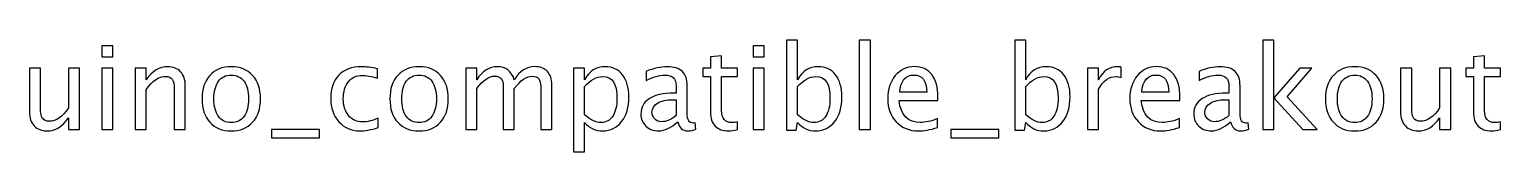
# Model space of a CAD drawing. Header units: centimetres. Extents: x -55 to 43, y -73 to 74.
# Drawn here: x 6.52 to 22.7, y -26.11 to -24.88 of the extents above; entities that cross this region are included whole.
import ezdxf

# ---------------------------------------------------------------- set-up
doc = ezdxf.new("R2010")
doc.units = ezdxf.units.CM
doc.header["$MEASUREMENT"] = 0
doc.layers.add('Layer 1', color=7, linetype='Continuous')

msp = doc.modelspace()

# ---------------------------------------------------------------- linework, layer by layer
at = {"layer": 'Layer 1'}
for points, knots in [([(14.84819, -25.86765), (14.84819, -25.86765), (14.84819, -24.88086), (14.84819, -24.88086), (14.84819, -24.88086), (14.84819, -24.88086), (14.97011, -24.88086), (14.97011, -24.88086), (14.97011, -24.88086), (14.97011, -24.88086), (14.97011, -25.31414), (14.97011, -25.31414), (14.97011, -25.31414), (15.02006, -25.21995), (15.09521, -25.17296), (15.19532, -25.17296), (15.19532, -25.17296), (15.27639, -25.17296), (15.3401, -25.20238), (15.38667, -25.26144), (15.38667, -25.26144), (15.43324, -25.32049), (15.45652, -25.40114), (15.45652, -25.50337), (15.45652, -25.50337), (15.45652, -25.61471), (15.43006, -25.70467), (15.37736, -25.77282), (15.37736, -25.77282), (15.32465, -25.84119), (15.25523, -25.87527), (15.16929, -25.87527), (15.16929, -25.87527), (15.08949, -25.87527), (15.02303, -25.84479), (14.97011, -25.78362), (14.97011, -25.78362), (14.97011, -25.78362), (14.95529, -25.86765), (14.95529, -25.86765), (14.95529, -25.86765), (14.95529, -25.86765), (14.84819, -25.86765), (14.84819, -25.86765)], [0, 0, 0, 0, 0.08333333, 0.08333333, 0.08333333, 0.08333333, 0.16666667, 0.16666667, 0.16666667, 0.16666667, 0.25, 0.25, 0.25, 0.25, 0.33333333, 0.33333333, 0.33333333, 0.33333333, 0.41666667, 0.41666667, 0.41666667, 0.41666667, 0.5, 0.5, 0.5, 0.5, 0.58333333, 0.58333333, 0.58333333, 0.58333333, 0.66666667, 0.66666667, 0.66666667, 0.66666667, 0.75, 0.75, 0.75, 0.75, 0.83333333, 0.83333333, 0.83333333, 0.83333333, 1, 1, 1, 1]), ([(15.64744, -25.86003), (15.64744, -25.86003), (15.64744, -24.88086), (15.64744, -24.88086), (15.64744, -24.88086), (15.64744, -24.88086), (15.76936, -24.88086), (15.76936, -24.88086), (15.76936, -24.88086), (15.76936, -24.88086), (15.76936, -25.86003), (15.76936, -25.86003), (15.76936, -25.86003), (15.76936, -25.86003), (15.64744, -25.86003), (15.64744, -25.86003)], [0, 0, 0, 0, 0.2, 0.2, 0.2, 0.2, 0.4, 0.4, 0.4, 0.4, 0.6, 0.6, 0.6, 0.6, 1, 1, 1, 1]), ([(17.35707, -25.86765), (17.35707, -25.86765), (17.35707, -24.88086), (17.35707, -24.88086), (17.35707, -24.88086), (17.35707, -24.88086), (17.47899, -24.88086), (17.47899, -24.88086), (17.47899, -24.88086), (17.47899, -24.88086), (17.47899, -25.31414), (17.47899, -25.31414), (17.47899, -25.31414), (17.52894, -25.21995), (17.60409, -25.17296), (17.7042, -25.17296), (17.7042, -25.17296), (17.78527, -25.17296), (17.84898, -25.20238), (17.89555, -25.26144), (17.89555, -25.26144), (17.94212, -25.32049), (17.9654, -25.40114), (17.9654, -25.50337), (17.9654, -25.50337), (17.9654, -25.61471), (17.93894, -25.70467), (17.88624, -25.77282), (17.88624, -25.77282), (17.83353, -25.84119), (17.76411, -25.87527), (17.67817, -25.87527), (17.67817, -25.87527), (17.59837, -25.87527), (17.53191, -25.84479), (17.47899, -25.78362), (17.47899, -25.78362), (17.47899, -25.78362), (17.46417, -25.86765), (17.46417, -25.86765), (17.46417, -25.86765), (17.46417, -25.86765), (17.35707, -25.86765), (17.35707, -25.86765)], [0, 0, 0, 0, 0.08333333, 0.08333333, 0.08333333, 0.08333333, 0.16666667, 0.16666667, 0.16666667, 0.16666667, 0.25, 0.25, 0.25, 0.25, 0.33333333, 0.33333333, 0.33333333, 0.33333333, 0.41666667, 0.41666667, 0.41666667, 0.41666667, 0.5, 0.5, 0.5, 0.5, 0.58333333, 0.58333333, 0.58333333, 0.58333333, 0.66666667, 0.66666667, 0.66666667, 0.66666667, 0.75, 0.75, 0.75, 0.75, 0.83333333, 0.83333333, 0.83333333, 0.83333333, 1, 1, 1, 1]), ([(20.08481, -25.86003), (20.08481, -25.86003), (20.08481, -24.88086), (20.08481, -24.88086), (20.08481, -24.88086), (20.08481, -24.88086), (20.20673, -24.88086), (20.20673, -24.88086), (20.20673, -24.88086), (20.20673, -24.88086), (20.20673, -25.51353), (20.20673, -25.51353), (20.20673, -25.51353), (20.20673, -25.51353), (20.49248, -25.18693), (20.49248, -25.18693), (20.49248, -25.18693), (20.49248, -25.18693), (20.62414, -25.18693), (20.62414, -25.18693), (20.62414, -25.18693), (20.62414, -25.18693), (20.35109, -25.50104), (20.35109, -25.50104), (20.35109, -25.50104), (20.35109, -25.50104), (20.68129, -25.86003), (20.68129, -25.86003), (20.68129, -25.86003), (20.68129, -25.86003), (20.52423, -25.86003), (20.52423, -25.86003), (20.52423, -25.86003), (20.52423, -25.86003), (20.20673, -25.5148), (20.20673, -25.5148), (20.20673, -25.5148), (20.20673, -25.5148), (20.20673, -25.86003), (20.20673, -25.86003), (20.20673, -25.86003), (20.20673, -25.86003), (20.08481, -25.86003), (20.08481, -25.86003)], [0, 0, 0, 0, 0.08333333, 0.08333333, 0.08333333, 0.08333333, 0.16666667, 0.16666667, 0.16666667, 0.16666667, 0.25, 0.25, 0.25, 0.25, 0.33333333, 0.33333333, 0.33333333, 0.33333333, 0.41666667, 0.41666667, 0.41666667, 0.41666667, 0.5, 0.5, 0.5, 0.5, 0.58333333, 0.58333333, 0.58333333, 0.58333333, 0.66666667, 0.66666667, 0.66666667, 0.66666667, 0.75, 0.75, 0.75, 0.75, 0.83333333, 0.83333333, 0.83333333, 0.83333333, 1, 1, 1, 1]), ([(7.31879, -25.06374), (7.31879, -25.06374), (7.31879, -24.94182), (7.31879, -24.94182), (7.31879, -24.94182), (7.31879, -24.94182), (7.44071, -24.94182), (7.44071, -24.94182), (7.44071, -24.94182), (7.44071, -24.94182), (7.44071, -25.06374), (7.44071, -25.06374), (7.44071, -25.06374), (7.44071, -25.06374), (7.31879, -25.06374), (7.31879, -25.06374)], [0, 0, 0, 0, 0.2, 0.2, 0.2, 0.2, 0.4, 0.4, 0.4, 0.4, 0.6, 0.6, 0.6, 0.6, 1, 1, 1, 1]), ([(14.30717, -25.85982), (14.26949, -25.87019), (14.23669, -25.87527), (14.20896, -25.87527), (14.20896, -25.87527), (14.14673, -25.87527), (14.09826, -25.85749), (14.06354, -25.82193), (14.06354, -25.82193), (14.02862, -25.78637), (14.01126, -25.73705), (14.01126, -25.67376), (14.01126, -25.67376), (14.01126, -25.67376), (14.01126, -25.27837), (14.01126, -25.27837), (14.01126, -25.27837), (14.01126, -25.27837), (13.92702, -25.27837), (13.92702, -25.27837), (13.92702, -25.27837), (13.92702, -25.27837), (13.92702, -25.18693), (13.92702, -25.18693), (13.92702, -25.18693), (13.92702, -25.18693), (14.01126, -25.18693), (14.01126, -25.18693), (14.01126, -25.18693), (14.01126, -25.18693), (14.01126, -25.06522), (14.01126, -25.06522), (14.01126, -25.06522), (14.01126, -25.06522), (14.13318, -25.05358), (14.13318, -25.05358), (14.13318, -25.05358), (14.13318, -25.05358), (14.13318, -25.18693), (14.13318, -25.18693), (14.13318, -25.18693), (14.13318, -25.18693), (14.30971, -25.18693), (14.30971, -25.18693), (14.30971, -25.18693), (14.30971, -25.18693), (14.30971, -25.27837), (14.30971, -25.27837), (14.30971, -25.27837), (14.30971, -25.27837), (14.13318, -25.27837), (14.13318, -25.27837), (14.13318, -25.27837), (14.13318, -25.27837), (14.13318, -25.65175), (14.13318, -25.65175), (14.13318, -25.65175), (14.13318, -25.7398), (14.17149, -25.78383), (14.2479, -25.78383), (14.2479, -25.78383), (14.2642, -25.78383), (14.28389, -25.78108), (14.30717, -25.77579), (14.30717, -25.77579), (14.30717, -25.77579), (14.30717, -25.85982), (14.30717, -25.85982)], [0, 0, 0, 0, 0.05555556, 0.05555556, 0.05555556, 0.05555556, 0.11111111, 0.11111111, 0.11111111, 0.11111111, 0.16666667, 0.16666667, 0.16666667, 0.16666667, 0.22222222, 0.22222222, 0.22222222, 0.22222222, 0.27777778, 0.27777778, 0.27777778, 0.27777778, 0.33333333, 0.33333333, 0.33333333, 0.33333333, 0.38888889, 0.38888889, 0.38888889, 0.38888889, 0.44444444, 0.44444444, 0.44444444, 0.44444444, 0.5, 0.5, 0.5, 0.5, 0.55555556, 0.55555556, 0.55555556, 0.55555556, 0.61111111, 0.61111111, 0.61111111, 0.61111111, 0.66666667, 0.66666667, 0.66666667, 0.66666667, 0.72222222, 0.72222222, 0.72222222, 0.72222222, 0.77777778, 0.77777778, 0.77777778, 0.77777778, 0.83333333, 0.83333333, 0.83333333, 0.83333333, 0.88888889, 0.88888889, 0.88888889, 0.88888889, 1, 1, 1, 1]), ([(14.48116, -25.06374), (14.48116, -25.06374), (14.48116, -24.94182), (14.48116, -24.94182), (14.48116, -24.94182), (14.48116, -24.94182), (14.60308, -24.94182), (14.60308, -24.94182), (14.60308, -24.94182), (14.60308, -24.94182), (14.60308, -25.06374), (14.60308, -25.06374), (14.60308, -25.06374), (14.60308, -25.06374), (14.48116, -25.06374), (14.48116, -25.06374)], [0, 0, 0, 0, 0.2, 0.2, 0.2, 0.2, 0.4, 0.4, 0.4, 0.4, 0.6, 0.6, 0.6, 0.6, 1, 1, 1, 1]), ([(22.69657, -25.85982), (22.65889, -25.87019), (22.62609, -25.87527), (22.59836, -25.87527), (22.59836, -25.87527), (22.53613, -25.87527), (22.48766, -25.85749), (22.45294, -25.82193), (22.45294, -25.82193), (22.41802, -25.78637), (22.40066, -25.73705), (22.40066, -25.67376), (22.40066, -25.67376), (22.40066, -25.67376), (22.40066, -25.27837), (22.40066, -25.27837), (22.40066, -25.27837), (22.40066, -25.27837), (22.31642, -25.27837), (22.31642, -25.27837), (22.31642, -25.27837), (22.31642, -25.27837), (22.31642, -25.18693), (22.31642, -25.18693), (22.31642, -25.18693), (22.31642, -25.18693), (22.40066, -25.18693), (22.40066, -25.18693), (22.40066, -25.18693), (22.40066, -25.18693), (22.40066, -25.06522), (22.40066, -25.06522), (22.40066, -25.06522), (22.40066, -25.06522), (22.52258, -25.05358), (22.52258, -25.05358), (22.52258, -25.05358), (22.52258, -25.05358), (22.52258, -25.18693), (22.52258, -25.18693), (22.52258, -25.18693), (22.52258, -25.18693), (22.69911, -25.18693), (22.69911, -25.18693), (22.69911, -25.18693), (22.69911, -25.18693), (22.69911, -25.27837), (22.69911, -25.27837), (22.69911, -25.27837), (22.69911, -25.27837), (22.52258, -25.27837), (22.52258, -25.27837), (22.52258, -25.27837), (22.52258, -25.27837), (22.52258, -25.65175), (22.52258, -25.65175), (22.52258, -25.65175), (22.52258, -25.7398), (22.56089, -25.78383), (22.6373, -25.78383), (22.6373, -25.78383), (22.6536, -25.78383), (22.67329, -25.78108), (22.69657, -25.77579), (22.69657, -25.77579), (22.69657, -25.77579), (22.69657, -25.85982), (22.69657, -25.85982)], [0, 0, 0, 0, 0.05555556, 0.05555556, 0.05555556, 0.05555556, 0.11111111, 0.11111111, 0.11111111, 0.11111111, 0.16666667, 0.16666667, 0.16666667, 0.16666667, 0.22222222, 0.22222222, 0.22222222, 0.22222222, 0.27777778, 0.27777778, 0.27777778, 0.27777778, 0.33333333, 0.33333333, 0.33333333, 0.33333333, 0.38888889, 0.38888889, 0.38888889, 0.38888889, 0.44444444, 0.44444444, 0.44444444, 0.44444444, 0.5, 0.5, 0.5, 0.5, 0.55555556, 0.55555556, 0.55555556, 0.55555556, 0.61111111, 0.61111111, 0.61111111, 0.61111111, 0.66666667, 0.66666667, 0.66666667, 0.66666667, 0.72222222, 0.72222222, 0.72222222, 0.72222222, 0.77777778, 0.77777778, 0.77777778, 0.77777778, 0.83333333, 0.83333333, 0.83333333, 0.83333333, 0.88888889, 0.88888889, 0.88888889, 0.88888889, 1, 1, 1, 1]), ([(6.95218, -25.86003), (6.95218, -25.86003), (6.95218, -25.73345), (6.95218, -25.73345), (6.95218, -25.73345), (6.8872, -25.82807), (6.80825, -25.87527), (6.71554, -25.87527), (6.71554, -25.87527), (6.65669, -25.87527), (6.60992, -25.85685), (6.5752, -25.81981), (6.5752, -25.81981), (6.54028, -25.78277), (6.52292, -25.73303), (6.52292, -25.67016), (6.52292, -25.67016), (6.52292, -25.67016), (6.52292, -25.18693), (6.52292, -25.18693), (6.52292, -25.18693), (6.52292, -25.18693), (6.64484, -25.18693), (6.64484, -25.18693), (6.64484, -25.18693), (6.64484, -25.18693), (6.64484, -25.63037), (6.64484, -25.63037), (6.64484, -25.63037), (6.64484, -25.68096), (6.65225, -25.71673), (6.66685, -25.7379), (6.66685, -25.7379), (6.68167, -25.75928), (6.70622, -25.76986), (6.74073, -25.76986), (6.74073, -25.76986), (6.81523, -25.76986), (6.88593, -25.72096), (6.95218, -25.62296), (6.95218, -25.62296), (6.95218, -25.62296), (6.95218, -25.18693), (6.95218, -25.18693), (6.95218, -25.18693), (6.95218, -25.18693), (7.0741, -25.18693), (7.0741, -25.18693), (7.0741, -25.18693), (7.0741, -25.18693), (7.0741, -25.86003), (7.0741, -25.86003), (7.0741, -25.86003), (7.0741, -25.86003), (6.95218, -25.86003), (6.95218, -25.86003)], [0, 0, 0, 0, 0.06666667, 0.06666667, 0.06666667, 0.06666667, 0.13333333, 0.13333333, 0.13333333, 0.13333333, 0.2, 0.2, 0.2, 0.2, 0.26666667, 0.26666667, 0.26666667, 0.26666667, 0.33333333, 0.33333333, 0.33333333, 0.33333333, 0.4, 0.4, 0.4, 0.4, 0.46666667, 0.46666667, 0.46666667, 0.46666667, 0.53333333, 0.53333333, 0.53333333, 0.53333333, 0.6, 0.6, 0.6, 0.6, 0.66666667, 0.66666667, 0.66666667, 0.66666667, 0.73333333, 0.73333333, 0.73333333, 0.73333333, 0.8, 0.8, 0.8, 0.8, 0.86666667, 0.86666667, 0.86666667, 0.86666667, 1, 1, 1, 1]), ([(7.31879, -25.86003), (7.31879, -25.86003), (7.31879, -25.18693), (7.31879, -25.18693), (7.31879, -25.18693), (7.31879, -25.18693), (7.44071, -25.18693), (7.44071, -25.18693), (7.44071, -25.18693), (7.44071, -25.18693), (7.44071, -25.86003), (7.44071, -25.86003), (7.44071, -25.86003), (7.44071, -25.86003), (7.31879, -25.86003), (7.31879, -25.86003)], [0, 0, 0, 0, 0.2, 0.2, 0.2, 0.2, 0.4, 0.4, 0.4, 0.4, 0.6, 0.6, 0.6, 0.6, 1, 1, 1, 1]), ([(7.68582, -25.86003), (7.68582, -25.86003), (7.68582, -25.18693), (7.68582, -25.18693), (7.68582, -25.18693), (7.68582, -25.18693), (7.80774, -25.18693), (7.80774, -25.18693), (7.80774, -25.18693), (7.80774, -25.18693), (7.80774, -25.31414), (7.80774, -25.31414), (7.80774, -25.31414), (7.8723, -25.21995), (7.95146, -25.17296), (8.04502, -25.17296), (8.04502, -25.17296), (8.10386, -25.17296), (8.15064, -25.19137), (8.18514, -25.22842), (8.18514, -25.22842), (8.21964, -25.26525), (8.237, -25.31499), (8.237, -25.37722), (8.237, -25.37722), (8.237, -25.37722), (8.237, -25.86003), (8.237, -25.86003), (8.237, -25.86003), (8.237, -25.86003), (8.11508, -25.86003), (8.11508, -25.86003), (8.11508, -25.86003), (8.11508, -25.86003), (8.11508, -25.41701), (8.11508, -25.41701), (8.11508, -25.41701), (8.11508, -25.36706), (8.10767, -25.3315), (8.09307, -25.31033), (8.09307, -25.31033), (8.07825, -25.28895), (8.05391, -25.27837), (8.01983, -25.27837), (8.01983, -25.27837), (7.9449, -25.27837), (7.8742, -25.32726), (7.80774, -25.42505), (7.80774, -25.42505), (7.80774, -25.42505), (7.80774, -25.86003), (7.80774, -25.86003), (7.80774, -25.86003), (7.80774, -25.86003), (7.68582, -25.86003), (7.68582, -25.86003)], [0, 0, 0, 0, 0.06666667, 0.06666667, 0.06666667, 0.06666667, 0.13333333, 0.13333333, 0.13333333, 0.13333333, 0.2, 0.2, 0.2, 0.2, 0.26666667, 0.26666667, 0.26666667, 0.26666667, 0.33333333, 0.33333333, 0.33333333, 0.33333333, 0.4, 0.4, 0.4, 0.4, 0.46666667, 0.46666667, 0.46666667, 0.46666667, 0.53333333, 0.53333333, 0.53333333, 0.53333333, 0.6, 0.6, 0.6, 0.6, 0.66666667, 0.66666667, 0.66666667, 0.66666667, 0.73333333, 0.73333333, 0.73333333, 0.73333333, 0.8, 0.8, 0.8, 0.8, 0.86666667, 0.86666667, 0.86666667, 0.86666667, 1, 1, 1, 1]), ([(8.74204, -25.87527), (8.64319, -25.87527), (8.56488, -25.84373), (8.5073, -25.78065), (8.5073, -25.78065), (8.44952, -25.71758), (8.42073, -25.63185), (8.42073, -25.52369), (8.42073, -25.52369), (8.42073, -25.41574), (8.44952, -25.33023), (8.5073, -25.26736), (8.5073, -25.26736), (8.56488, -25.2045), (8.64319, -25.17296), (8.74204, -25.17296), (8.74204, -25.17296), (8.84089, -25.17296), (8.91921, -25.2045), (8.97678, -25.26736), (8.97678, -25.26736), (9.03456, -25.33023), (9.06335, -25.41574), (9.06335, -25.52369), (9.06335, -25.52369), (9.06335, -25.63185), (9.03456, -25.71758), (8.97678, -25.78065), (8.97678, -25.78065), (8.91921, -25.84373), (8.84089, -25.87527), (8.74204, -25.87527)], [0, 0, 0, 0, 0.11111111, 0.11111111, 0.11111111, 0.11111111, 0.22222222, 0.22222222, 0.22222222, 0.22222222, 0.33333333, 0.33333333, 0.33333333, 0.33333333, 0.44444444, 0.44444444, 0.44444444, 0.44444444, 0.55555556, 0.55555556, 0.55555556, 0.55555556, 0.66666667, 0.66666667, 0.66666667, 0.66666667, 0.77777778, 0.77777778, 0.77777778, 0.77777778, 1, 1, 1, 1]), ([(10.35663, -25.83971), (10.27768, -25.86342), (10.20952, -25.87527), (10.15216, -25.87527), (10.15216, -25.87527), (10.06114, -25.87527), (9.98579, -25.84161), (9.92589, -25.77452), (9.92589, -25.77452), (9.86599, -25.70721), (9.83593, -25.62233), (9.83593, -25.52009), (9.83593, -25.52009), (9.83593, -25.41087), (9.86556, -25.32557), (9.92483, -25.26461), (9.92483, -25.26461), (9.9841, -25.20344), (10.06686, -25.17296), (10.17312, -25.17296), (10.17312, -25.17296), (10.2254, -25.17296), (10.28424, -25.18016), (10.34901, -25.19455), (10.34901, -25.19455), (10.34901, -25.19455), (10.34901, -25.29742), (10.34901, -25.29742), (10.34901, -25.29742), (10.28022, -25.2771), (10.22413, -25.26694), (10.18095, -25.26694), (10.18095, -25.26694), (10.11829, -25.26694), (10.06813, -25.29043), (10.03066, -25.33721), (10.03066, -25.33721), (9.9932, -25.38399), (9.97436, -25.44643), (9.97436, -25.52433), (9.97436, -25.52433), (9.97436, -25.59989), (9.99383, -25.66085), (10.03257, -25.70763), (10.03257, -25.70763), (10.0713, -25.7542), (10.12189, -25.77748), (10.18476, -25.77748), (10.18476, -25.77748), (10.24043, -25.77748), (10.29758, -25.76309), (10.35663, -25.7343), (10.35663, -25.7343), (10.35663, -25.7343), (10.35663, -25.83971), (10.35663, -25.83971)], [0, 0, 0, 0, 0.06666667, 0.06666667, 0.06666667, 0.06666667, 0.13333333, 0.13333333, 0.13333333, 0.13333333, 0.2, 0.2, 0.2, 0.2, 0.26666667, 0.26666667, 0.26666667, 0.26666667, 0.33333333, 0.33333333, 0.33333333, 0.33333333, 0.4, 0.4, 0.4, 0.4, 0.46666667, 0.46666667, 0.46666667, 0.46666667, 0.53333333, 0.53333333, 0.53333333, 0.53333333, 0.6, 0.6, 0.6, 0.6, 0.66666667, 0.66666667, 0.66666667, 0.66666667, 0.73333333, 0.73333333, 0.73333333, 0.73333333, 0.8, 0.8, 0.8, 0.8, 0.86666667, 0.86666667, 0.86666667, 0.86666667, 1, 1, 1, 1]), ([(10.80769, -25.87527), (10.70884, -25.87527), (10.63053, -25.84373), (10.57295, -25.78065), (10.57295, -25.78065), (10.51517, -25.71758), (10.48638, -25.63185), (10.48638, -25.52369), (10.48638, -25.52369), (10.48638, -25.41574), (10.51517, -25.33023), (10.57295, -25.26736), (10.57295, -25.26736), (10.63053, -25.2045), (10.70884, -25.17296), (10.80769, -25.17296), (10.80769, -25.17296), (10.90654, -25.17296), (10.98486, -25.2045), (11.04243, -25.26736), (11.04243, -25.26736), (11.10021, -25.33023), (11.129, -25.41574), (11.129, -25.52369), (11.129, -25.52369), (11.129, -25.63185), (11.10021, -25.71758), (11.04243, -25.78065), (11.04243, -25.78065), (10.98486, -25.84373), (10.90654, -25.87527), (10.80769, -25.87527)], [0, 0, 0, 0, 0.11111111, 0.11111111, 0.11111111, 0.11111111, 0.22222222, 0.22222222, 0.22222222, 0.22222222, 0.33333333, 0.33333333, 0.33333333, 0.33333333, 0.44444444, 0.44444444, 0.44444444, 0.44444444, 0.55555556, 0.55555556, 0.55555556, 0.55555556, 0.66666667, 0.66666667, 0.66666667, 0.66666667, 0.77777778, 0.77777778, 0.77777778, 0.77777778, 1, 1, 1, 1]), ([(11.31992, -25.86003), (11.31992, -25.86003), (11.31992, -25.18693), (11.31992, -25.18693), (11.31992, -25.18693), (11.31992, -25.18693), (11.44184, -25.18693), (11.44184, -25.18693), (11.44184, -25.18693), (11.44184, -25.18693), (11.44184, -25.31414), (11.44184, -25.31414), (11.44184, -25.31414), (11.50132, -25.21995), (11.57752, -25.17296), (11.67086, -25.17296), (11.67086, -25.17296), (11.76082, -25.17296), (11.82199, -25.21995), (11.85459, -25.31414), (11.85459, -25.31414), (11.91238, -25.2191), (11.98773, -25.17169), (12.08023, -25.17169), (12.08023, -25.17169), (12.13928, -25.17169), (12.18521, -25.18905), (12.21802, -25.22397), (12.21802, -25.22397), (12.25083, -25.2589), (12.26734, -25.30779), (12.26734, -25.37066), (12.26734, -25.37066), (12.26734, -25.37066), (12.26734, -25.86003), (12.26734, -25.86003), (12.26734, -25.86003), (12.26734, -25.86003), (12.14542, -25.86003), (12.14542, -25.86003), (12.14542, -25.86003), (12.14542, -25.86003), (12.14542, -25.39076), (12.14542, -25.39076), (12.14542, -25.39076), (12.14542, -25.31414), (12.11494, -25.27583), (12.05398, -25.27583), (12.05398, -25.27583), (11.99069, -25.27583), (11.92423, -25.32049), (11.85459, -25.41003), (11.85459, -25.41003), (11.85459, -25.41003), (11.85459, -25.86003), (11.85459, -25.86003), (11.85459, -25.86003), (11.85459, -25.86003), (11.73267, -25.86003), (11.73267, -25.86003), (11.73267, -25.86003), (11.73267, -25.86003), (11.73267, -25.39034), (11.73267, -25.39034), (11.73267, -25.39034), (11.73267, -25.31308), (11.70177, -25.27456), (11.63975, -25.27456), (11.63975, -25.27456), (11.57815, -25.27456), (11.51211, -25.31943), (11.44184, -25.40939), (11.44184, -25.40939), (11.44184, -25.40939), (11.44184, -25.86003), (11.44184, -25.86003), (11.44184, -25.86003), (11.44184, -25.86003), (11.31992, -25.86003), (11.31992, -25.86003)], [0, 0, 0, 0, 0.04761905, 0.04761905, 0.04761905, 0.04761905, 0.0952381, 0.0952381, 0.0952381, 0.0952381, 0.14285714, 0.14285714, 0.14285714, 0.14285714, 0.19047619, 0.19047619, 0.19047619, 0.19047619, 0.23809524, 0.23809524, 0.23809524, 0.23809524, 0.28571429, 0.28571429, 0.28571429, 0.28571429, 0.33333333, 0.33333333, 0.33333333, 0.33333333, 0.38095238, 0.38095238, 0.38095238, 0.38095238, 0.42857143, 0.42857143, 0.42857143, 0.42857143, 0.47619048, 0.47619048, 0.47619048, 0.47619048, 0.52380952, 0.52380952, 0.52380952, 0.52380952, 0.57142857, 0.57142857, 0.57142857, 0.57142857, 0.61904762, 0.61904762, 0.61904762, 0.61904762, 0.66666667, 0.66666667, 0.66666667, 0.66666667, 0.71428571, 0.71428571, 0.71428571, 0.71428571, 0.76190476, 0.76190476, 0.76190476, 0.76190476, 0.80952381, 0.80952381, 0.80952381, 0.80952381, 0.85714286, 0.85714286, 0.85714286, 0.85714286, 0.9047619, 0.9047619, 0.9047619, 0.9047619, 1, 1, 1, 1]), ([(12.50568, -26.10514), (12.50568, -26.10514), (12.50568, -25.18693), (12.50568, -25.18693), (12.50568, -25.18693), (12.50568, -25.18693), (12.6276, -25.18693), (12.6276, -25.18693), (12.6276, -25.18693), (12.6276, -25.18693), (12.6276, -25.31414), (12.6276, -25.31414), (12.6276, -25.31414), (12.67755, -25.21995), (12.7527, -25.17296), (12.85281, -25.17296), (12.85281, -25.17296), (12.93388, -25.17296), (12.99759, -25.20238), (13.04416, -25.26144), (13.04416, -25.26144), (13.09073, -25.32049), (13.11401, -25.40114), (13.11401, -25.50337), (13.11401, -25.50337), (13.11401, -25.61471), (13.08755, -25.70467), (13.03485, -25.77282), (13.03485, -25.77282), (12.98214, -25.84119), (12.91272, -25.87527), (12.82678, -25.87527), (12.82678, -25.87527), (12.74698, -25.87527), (12.68052, -25.84479), (12.6276, -25.78362), (12.6276, -25.78362), (12.6276, -25.78362), (12.6276, -26.10514), (12.6276, -26.10514), (12.6276, -26.10514), (12.6276, -26.10514), (12.50568, -26.10514), (12.50568, -26.10514)], [0, 0, 0, 0, 0.08333333, 0.08333333, 0.08333333, 0.08333333, 0.16666667, 0.16666667, 0.16666667, 0.16666667, 0.25, 0.25, 0.25, 0.25, 0.33333333, 0.33333333, 0.33333333, 0.33333333, 0.41666667, 0.41666667, 0.41666667, 0.41666667, 0.5, 0.5, 0.5, 0.5, 0.58333333, 0.58333333, 0.58333333, 0.58333333, 0.66666667, 0.66666667, 0.66666667, 0.66666667, 0.75, 0.75, 0.75, 0.75, 0.83333333, 0.83333333, 0.83333333, 0.83333333, 1, 1, 1, 1]), ([(13.65185, -25.7743), (13.57862, -25.84161), (13.50813, -25.87527), (13.4404, -25.87527), (13.4404, -25.87527), (13.38473, -25.87527), (13.33837, -25.85791), (13.30176, -25.82299), (13.30176, -25.82299), (13.26493, -25.78806), (13.24651, -25.74404), (13.24651, -25.69091), (13.24651, -25.69091), (13.24651, -25.61746), (13.27741, -25.56094), (13.33922, -25.52157), (13.33922, -25.52157), (13.40103, -25.4822), (13.48972, -25.46252), (13.60529, -25.46252), (13.60529, -25.46252), (13.60529, -25.46252), (13.63386, -25.46252), (13.63386, -25.46252), (13.63386, -25.46252), (13.63386, -25.46252), (13.63386, -25.38145), (13.63386, -25.38145), (13.63386, -25.38145), (13.63386, -25.30335), (13.59322, -25.2644), (13.51173, -25.2644), (13.51173, -25.2644), (13.44865, -25.2644), (13.37965, -25.2843), (13.30493, -25.32409), (13.30493, -25.32409), (13.30493, -25.32409), (13.30493, -25.22376), (13.30493, -25.22376), (13.30493, -25.22376), (13.38706, -25.18989), (13.46453, -25.17296), (13.53713, -25.17296), (13.53713, -25.17296), (13.61185, -25.17296), (13.66709, -25.18989), (13.70244, -25.22397), (13.70244, -25.22397), (13.738, -25.25805), (13.75578, -25.31054), (13.75578, -25.38145), (13.75578, -25.38145), (13.75578, -25.38145), (13.75578, -25.68562), (13.75578, -25.68562), (13.75578, -25.68562), (13.75578, -25.75525), (13.77716, -25.79018), (13.82013, -25.79018), (13.82013, -25.79018), (13.82542, -25.79018), (13.83325, -25.78933), (13.84362, -25.78764), (13.84362, -25.78764), (13.84362, -25.78764), (13.8523, -25.85537), (13.8523, -25.85537), (13.8523, -25.85537), (13.82457, -25.86871), (13.79409, -25.87527), (13.76065, -25.87527), (13.76065, -25.87527), (13.70371, -25.87527), (13.66752, -25.84161), (13.65185, -25.7743)], [0, 0, 0, 0, 0.05, 0.05, 0.05, 0.05, 0.1, 0.1, 0.1, 0.1, 0.15, 0.15, 0.15, 0.15, 0.2, 0.2, 0.2, 0.2, 0.25, 0.25, 0.25, 0.25, 0.3, 0.3, 0.3, 0.3, 0.35, 0.35, 0.35, 0.35, 0.4, 0.4, 0.4, 0.4, 0.45, 0.45, 0.45, 0.45, 0.5, 0.5, 0.5, 0.5, 0.55, 0.55, 0.55, 0.55, 0.6, 0.6, 0.6, 0.6, 0.65, 0.65, 0.65, 0.65, 0.7, 0.7, 0.7, 0.7, 0.75, 0.75, 0.75, 0.75, 0.8, 0.8, 0.8, 0.8, 0.85, 0.85, 0.85, 0.85, 0.9, 0.9, 0.9, 0.9, 1, 1, 1, 1]), ([(14.48116, -25.86003), (14.48116, -25.86003), (14.48116, -25.18693), (14.48116, -25.18693), (14.48116, -25.18693), (14.48116, -25.18693), (14.60308, -25.18693), (14.60308, -25.18693), (14.60308, -25.18693), (14.60308, -25.18693), (14.60308, -25.86003), (14.60308, -25.86003), (14.60308, -25.86003), (14.60308, -25.86003), (14.48116, -25.86003), (14.48116, -25.86003)], [0, 0, 0, 0, 0.2, 0.2, 0.2, 0.2, 0.4, 0.4, 0.4, 0.4, 0.6, 0.6, 0.6, 0.6, 1, 1, 1, 1]), ([(16.5085, -25.83844), (16.42659, -25.86299), (16.35652, -25.87527), (16.2981, -25.87527), (16.2981, -25.87527), (16.19841, -25.87527), (16.11734, -25.84225), (16.0549, -25.77642), (16.0549, -25.77642), (15.99246, -25.71059), (15.96113, -25.62529), (15.96113, -25.5203), (15.96113, -25.5203), (15.96113, -25.41849), (15.98865, -25.33488), (16.04389, -25.26948), (16.04389, -25.26948), (16.09914, -25.20429), (16.16983, -25.17169), (16.25598, -25.17169), (16.25598, -25.17169), (16.33747, -25.17169), (16.40055, -25.20069), (16.445, -25.25868), (16.445, -25.25868), (16.48945, -25.31668), (16.51168, -25.39881), (16.51168, -25.50528), (16.51168, -25.50528), (16.51168, -25.50528), (16.51104, -25.54253), (16.51104, -25.54253), (16.51104, -25.54253), (16.51104, -25.54253), (16.08559, -25.54253), (16.08559, -25.54253), (16.08559, -25.54253), (16.10337, -25.7034), (16.1819, -25.78383), (16.32096, -25.78383), (16.32096, -25.78383), (16.37198, -25.78383), (16.43442, -25.76944), (16.5085, -25.74065), (16.5085, -25.74065), (16.5085, -25.74065), (16.5085, -25.83844), (16.5085, -25.83844)], [0, 0, 0, 0, 0.07692308, 0.07692308, 0.07692308, 0.07692308, 0.15384615, 0.15384615, 0.15384615, 0.15384615, 0.23076923, 0.23076923, 0.23076923, 0.23076923, 0.30769231, 0.30769231, 0.30769231, 0.30769231, 0.38461538, 0.38461538, 0.38461538, 0.38461538, 0.46153846, 0.46153846, 0.46153846, 0.46153846, 0.53846154, 0.53846154, 0.53846154, 0.53846154, 0.61538462, 0.61538462, 0.61538462, 0.61538462, 0.69230769, 0.69230769, 0.69230769, 0.69230769, 0.76923077, 0.76923077, 0.76923077, 0.76923077, 0.84615385, 0.84615385, 0.84615385, 0.84615385, 1, 1, 1, 1]), ([(18.15632, -25.86003), (18.15632, -25.86003), (18.15632, -25.18693), (18.15632, -25.18693), (18.15632, -25.18693), (18.15632, -25.18693), (18.27824, -25.18693), (18.27824, -25.18693), (18.27824, -25.18693), (18.27824, -25.18693), (18.27824, -25.31414), (18.27824, -25.31414), (18.27824, -25.31414), (18.32671, -25.21995), (18.39699, -25.17296), (18.48927, -25.17296), (18.48927, -25.17296), (18.50176, -25.17296), (18.51488, -25.17402), (18.52843, -25.17613), (18.52843, -25.17613), (18.52843, -25.17613), (18.52843, -25.29022), (18.52843, -25.29022), (18.52843, -25.29022), (18.50726, -25.28324), (18.48864, -25.27964), (18.47255, -25.27964), (18.47255, -25.27964), (18.39508, -25.27964), (18.33031, -25.32536), (18.27824, -25.41701), (18.27824, -25.41701), (18.27824, -25.41701), (18.27824, -25.86003), (18.27824, -25.86003), (18.27824, -25.86003), (18.27824, -25.86003), (18.15632, -25.86003), (18.15632, -25.86003)], [0, 0, 0, 0, 0.09090909, 0.09090909, 0.09090909, 0.09090909, 0.18181818, 0.18181818, 0.18181818, 0.18181818, 0.27272727, 0.27272727, 0.27272727, 0.27272727, 0.36363636, 0.36363636, 0.36363636, 0.36363636, 0.45454545, 0.45454545, 0.45454545, 0.45454545, 0.54545455, 0.54545455, 0.54545455, 0.54545455, 0.63636364, 0.63636364, 0.63636364, 0.63636364, 0.72727273, 0.72727273, 0.72727273, 0.72727273, 0.81818182, 0.81818182, 0.81818182, 0.81818182, 1, 1, 1, 1]), ([(19.16999, -25.83844), (19.08808, -25.86299), (19.01801, -25.87527), (18.95959, -25.87527), (18.95959, -25.87527), (18.8599, -25.87527), (18.77883, -25.84225), (18.71639, -25.77642), (18.71639, -25.77642), (18.65395, -25.71059), (18.62262, -25.62529), (18.62262, -25.5203), (18.62262, -25.5203), (18.62262, -25.41849), (18.65014, -25.33488), (18.70538, -25.26948), (18.70538, -25.26948), (18.76063, -25.20429), (18.83132, -25.17169), (18.91747, -25.17169), (18.91747, -25.17169), (18.99896, -25.17169), (19.06204, -25.20069), (19.10649, -25.25868), (19.10649, -25.25868), (19.15094, -25.31668), (19.17317, -25.39881), (19.17317, -25.50528), (19.17317, -25.50528), (19.17317, -25.50528), (19.17253, -25.54253), (19.17253, -25.54253), (19.17253, -25.54253), (19.17253, -25.54253), (18.74708, -25.54253), (18.74708, -25.54253), (18.74708, -25.54253), (18.76486, -25.7034), (18.84339, -25.78383), (18.98245, -25.78383), (18.98245, -25.78383), (19.03347, -25.78383), (19.09591, -25.76944), (19.16999, -25.74065), (19.16999, -25.74065), (19.16999, -25.74065), (19.16999, -25.83844), (19.16999, -25.83844)], [0, 0, 0, 0, 0.07692308, 0.07692308, 0.07692308, 0.07692308, 0.15384615, 0.15384615, 0.15384615, 0.15384615, 0.23076923, 0.23076923, 0.23076923, 0.23076923, 0.30769231, 0.30769231, 0.30769231, 0.30769231, 0.38461538, 0.38461538, 0.38461538, 0.38461538, 0.46153846, 0.46153846, 0.46153846, 0.46153846, 0.53846154, 0.53846154, 0.53846154, 0.53846154, 0.61538462, 0.61538462, 0.61538462, 0.61538462, 0.69230769, 0.69230769, 0.69230769, 0.69230769, 0.76923077, 0.76923077, 0.76923077, 0.76923077, 0.84615385, 0.84615385, 0.84615385, 0.84615385, 1, 1, 1, 1]), ([(19.73048, -25.7743), (19.65725, -25.84161), (19.58676, -25.87527), (19.51903, -25.87527), (19.51903, -25.87527), (19.46336, -25.87527), (19.417, -25.85791), (19.38039, -25.82299), (19.38039, -25.82299), (19.34356, -25.78806), (19.32514, -25.74404), (19.32514, -25.69091), (19.32514, -25.69091), (19.32514, -25.61746), (19.35604, -25.56094), (19.41785, -25.52157), (19.41785, -25.52157), (19.47966, -25.4822), (19.56835, -25.46252), (19.68392, -25.46252), (19.68392, -25.46252), (19.68392, -25.46252), (19.71249, -25.46252), (19.71249, -25.46252), (19.71249, -25.46252), (19.71249, -25.46252), (19.71249, -25.38145), (19.71249, -25.38145), (19.71249, -25.38145), (19.71249, -25.30335), (19.67185, -25.2644), (19.59036, -25.2644), (19.59036, -25.2644), (19.52728, -25.2644), (19.45828, -25.2843), (19.38356, -25.32409), (19.38356, -25.32409), (19.38356, -25.32409), (19.38356, -25.22376), (19.38356, -25.22376), (19.38356, -25.22376), (19.46569, -25.18989), (19.54316, -25.17296), (19.61576, -25.17296), (19.61576, -25.17296), (19.69048, -25.17296), (19.74572, -25.18989), (19.78107, -25.22397), (19.78107, -25.22397), (19.81663, -25.25805), (19.83441, -25.31054), (19.83441, -25.38145), (19.83441, -25.38145), (19.83441, -25.38145), (19.83441, -25.68562), (19.83441, -25.68562), (19.83441, -25.68562), (19.83441, -25.75525), (19.85579, -25.79018), (19.89876, -25.79018), (19.89876, -25.79018), (19.90405, -25.79018), (19.91188, -25.78933), (19.92225, -25.78764), (19.92225, -25.78764), (19.92225, -25.78764), (19.93093, -25.85537), (19.93093, -25.85537), (19.93093, -25.85537), (19.9032, -25.86871), (19.87272, -25.87527), (19.83928, -25.87527), (19.83928, -25.87527), (19.78234, -25.87527), (19.74615, -25.84161), (19.73048, -25.7743)], [0, 0, 0, 0, 0.05, 0.05, 0.05, 0.05, 0.1, 0.1, 0.1, 0.1, 0.15, 0.15, 0.15, 0.15, 0.2, 0.2, 0.2, 0.2, 0.25, 0.25, 0.25, 0.25, 0.3, 0.3, 0.3, 0.3, 0.35, 0.35, 0.35, 0.35, 0.4, 0.4, 0.4, 0.4, 0.45, 0.45, 0.45, 0.45, 0.5, 0.5, 0.5, 0.5, 0.55, 0.55, 0.55, 0.55, 0.6, 0.6, 0.6, 0.6, 0.65, 0.65, 0.65, 0.65, 0.7, 0.7, 0.7, 0.7, 0.75, 0.75, 0.75, 0.75, 0.8, 0.8, 0.8, 0.8, 0.85, 0.85, 0.85, 0.85, 0.9, 0.9, 0.9, 0.9, 1, 1, 1, 1]), ([(21.0951, -25.87527), (20.99625, -25.87527), (20.91794, -25.84373), (20.86036, -25.78065), (20.86036, -25.78065), (20.80258, -25.71758), (20.77379, -25.63185), (20.77379, -25.52369), (20.77379, -25.52369), (20.77379, -25.41574), (20.80258, -25.33023), (20.86036, -25.26736), (20.86036, -25.26736), (20.91794, -25.2045), (20.99625, -25.17296), (21.0951, -25.17296), (21.0951, -25.17296), (21.19395, -25.17296), (21.27227, -25.2045), (21.32984, -25.26736), (21.32984, -25.26736), (21.38762, -25.33023), (21.41641, -25.41574), (21.41641, -25.52369), (21.41641, -25.52369), (21.41641, -25.63185), (21.38762, -25.71758), (21.32984, -25.78065), (21.32984, -25.78065), (21.27227, -25.84373), (21.19395, -25.87527), (21.0951, -25.87527)], [0, 0, 0, 0, 0.11111111, 0.11111111, 0.11111111, 0.11111111, 0.22222222, 0.22222222, 0.22222222, 0.22222222, 0.33333333, 0.33333333, 0.33333333, 0.33333333, 0.44444444, 0.44444444, 0.44444444, 0.44444444, 0.55555556, 0.55555556, 0.55555556, 0.55555556, 0.66666667, 0.66666667, 0.66666667, 0.66666667, 0.77777778, 0.77777778, 0.77777778, 0.77777778, 1, 1, 1, 1]), ([(22.02897, -25.86003), (22.02897, -25.86003), (22.02897, -25.73345), (22.02897, -25.73345), (22.02897, -25.73345), (21.96399, -25.82807), (21.88504, -25.87527), (21.79233, -25.87527), (21.79233, -25.87527), (21.73348, -25.87527), (21.68671, -25.85685), (21.65199, -25.81981), (21.65199, -25.81981), (21.61707, -25.78277), (21.59971, -25.73303), (21.59971, -25.67016), (21.59971, -25.67016), (21.59971, -25.67016), (21.59971, -25.18693), (21.59971, -25.18693), (21.59971, -25.18693), (21.59971, -25.18693), (21.72163, -25.18693), (21.72163, -25.18693), (21.72163, -25.18693), (21.72163, -25.18693), (21.72163, -25.63037), (21.72163, -25.63037), (21.72163, -25.63037), (21.72163, -25.68096), (21.72904, -25.71673), (21.74364, -25.7379), (21.74364, -25.7379), (21.75846, -25.75928), (21.78301, -25.76986), (21.81752, -25.76986), (21.81752, -25.76986), (21.89202, -25.76986), (21.96272, -25.72096), (22.02897, -25.62296), (22.02897, -25.62296), (22.02897, -25.62296), (22.02897, -25.18693), (22.02897, -25.18693), (22.02897, -25.18693), (22.02897, -25.18693), (22.15089, -25.18693), (22.15089, -25.18693), (22.15089, -25.18693), (22.15089, -25.18693), (22.15089, -25.86003), (22.15089, -25.86003), (22.15089, -25.86003), (22.15089, -25.86003), (22.02897, -25.86003), (22.02897, -25.86003)], [0, 0, 0, 0, 0.06666667, 0.06666667, 0.06666667, 0.06666667, 0.13333333, 0.13333333, 0.13333333, 0.13333333, 0.2, 0.2, 0.2, 0.2, 0.26666667, 0.26666667, 0.26666667, 0.26666667, 0.33333333, 0.33333333, 0.33333333, 0.33333333, 0.4, 0.4, 0.4, 0.4, 0.46666667, 0.46666667, 0.46666667, 0.46666667, 0.53333333, 0.53333333, 0.53333333, 0.53333333, 0.6, 0.6, 0.6, 0.6, 0.66666667, 0.66666667, 0.66666667, 0.66666667, 0.73333333, 0.73333333, 0.73333333, 0.73333333, 0.8, 0.8, 0.8, 0.8, 0.86666667, 0.86666667, 0.86666667, 0.86666667, 1, 1, 1, 1]), ([(8.74183, -25.78383), (8.80215, -25.78383), (8.84914, -25.76118), (8.88259, -25.71567), (8.88259, -25.71567), (8.91582, -25.67038), (8.93254, -25.60624), (8.93254, -25.52369), (8.93254, -25.52369), (8.93254, -25.44135), (8.91582, -25.37743), (8.88259, -25.33213), (8.88259, -25.33213), (8.84914, -25.28705), (8.80215, -25.2644), (8.74183, -25.2644), (8.74183, -25.2644), (8.68129, -25.2644), (8.6343, -25.28705), (8.60128, -25.33213), (8.60128, -25.33213), (8.56805, -25.37743), (8.55154, -25.44135), (8.55154, -25.52369), (8.55154, -25.52369), (8.55154, -25.60624), (8.56805, -25.67038), (8.60128, -25.71567), (8.60128, -25.71567), (8.6343, -25.76118), (8.68129, -25.78383), (8.74183, -25.78383)], [0, 0, 0, 0, 0.11111111, 0.11111111, 0.11111111, 0.11111111, 0.22222222, 0.22222222, 0.22222222, 0.22222222, 0.33333333, 0.33333333, 0.33333333, 0.33333333, 0.44444444, 0.44444444, 0.44444444, 0.44444444, 0.55555556, 0.55555556, 0.55555556, 0.55555556, 0.66666667, 0.66666667, 0.66666667, 0.66666667, 0.77777778, 0.77777778, 0.77777778, 0.77777778, 1, 1, 1, 1]), ([(10.80748, -25.78383), (10.8678, -25.78383), (10.91479, -25.76118), (10.94824, -25.71567), (10.94824, -25.71567), (10.98147, -25.67038), (10.99819, -25.60624), (10.99819, -25.52369), (10.99819, -25.52369), (10.99819, -25.44135), (10.98147, -25.37743), (10.94824, -25.33213), (10.94824, -25.33213), (10.91479, -25.28705), (10.8678, -25.2644), (10.80748, -25.2644), (10.80748, -25.2644), (10.74694, -25.2644), (10.69995, -25.28705), (10.66693, -25.33213), (10.66693, -25.33213), (10.6337, -25.37743), (10.61719, -25.44135), (10.61719, -25.52369), (10.61719, -25.52369), (10.61719, -25.60624), (10.6337, -25.67038), (10.66693, -25.71567), (10.66693, -25.71567), (10.69995, -25.76118), (10.74694, -25.78383), (10.80748, -25.78383)], [0, 0, 0, 0, 0.11111111, 0.11111111, 0.11111111, 0.11111111, 0.22222222, 0.22222222, 0.22222222, 0.22222222, 0.33333333, 0.33333333, 0.33333333, 0.33333333, 0.44444444, 0.44444444, 0.44444444, 0.44444444, 0.55555556, 0.55555556, 0.55555556, 0.55555556, 0.66666667, 0.66666667, 0.66666667, 0.66666667, 0.77777778, 0.77777778, 0.77777778, 0.77777778, 1, 1, 1, 1]), ([(12.6276, -25.69959), (12.69047, -25.75568), (12.75037, -25.78383), (12.80731, -25.78383), (12.80731, -25.78383), (12.8634, -25.78383), (12.90679, -25.76033), (12.93727, -25.71356), (12.93727, -25.71356), (12.96796, -25.66678), (12.9832, -25.60095), (12.9832, -25.51586), (12.9832, -25.51586), (12.9832, -25.35838), (12.93113, -25.27964), (12.82699, -25.27964), (12.82699, -25.27964), (12.75883, -25.27964), (12.69237, -25.31647), (12.6276, -25.39034), (12.6276, -25.39034), (12.6276, -25.39034), (12.6276, -25.69959), (12.6276, -25.69959)], [0, 0, 0, 0, 0.14285714, 0.14285714, 0.14285714, 0.14285714, 0.28571429, 0.28571429, 0.28571429, 0.28571429, 0.42857143, 0.42857143, 0.42857143, 0.42857143, 0.57142857, 0.57142857, 0.57142857, 0.57142857, 0.71428571, 0.71428571, 0.71428571, 0.71428571, 1, 1, 1, 1]), ([(14.97011, -25.69959), (15.03298, -25.75568), (15.09288, -25.78383), (15.14982, -25.78383), (15.14982, -25.78383), (15.20591, -25.78383), (15.2493, -25.76033), (15.27978, -25.71356), (15.27978, -25.71356), (15.31047, -25.66678), (15.32571, -25.60095), (15.32571, -25.51586), (15.32571, -25.51586), (15.32571, -25.35838), (15.27364, -25.27964), (15.1695, -25.27964), (15.1695, -25.27964), (15.10134, -25.27964), (15.03488, -25.31647), (14.97011, -25.39034), (14.97011, -25.39034), (14.97011, -25.39034), (14.97011, -25.69959), (14.97011, -25.69959)], [0, 0, 0, 0, 0.14285714, 0.14285714, 0.14285714, 0.14285714, 0.28571429, 0.28571429, 0.28571429, 0.28571429, 0.42857143, 0.42857143, 0.42857143, 0.42857143, 0.57142857, 0.57142857, 0.57142857, 0.57142857, 0.71428571, 0.71428571, 0.71428571, 0.71428571, 1, 1, 1, 1]), ([(16.09194, -25.45109), (16.09194, -25.45109), (16.38912, -25.45109), (16.38912, -25.45109), (16.38912, -25.45109), (16.38912, -25.32578), (16.34234, -25.26313), (16.249, -25.26313), (16.249, -25.26313), (16.15502, -25.26313), (16.10274, -25.32578), (16.09194, -25.45109)], [0, 0, 0, 0, 0.25, 0.25, 0.25, 0.25, 0.5, 0.5, 0.5, 0.5, 1, 1, 1, 1]), ([(17.47899, -25.69959), (17.54186, -25.75568), (17.60176, -25.78383), (17.6587, -25.78383), (17.6587, -25.78383), (17.71479, -25.78383), (17.75818, -25.76033), (17.78866, -25.71356), (17.78866, -25.71356), (17.81935, -25.66678), (17.83459, -25.60095), (17.83459, -25.51586), (17.83459, -25.51586), (17.83459, -25.35838), (17.78252, -25.27964), (17.67838, -25.27964), (17.67838, -25.27964), (17.61022, -25.27964), (17.54376, -25.31647), (17.47899, -25.39034), (17.47899, -25.39034), (17.47899, -25.39034), (17.47899, -25.69959), (17.47899, -25.69959)], [0, 0, 0, 0, 0.14285714, 0.14285714, 0.14285714, 0.14285714, 0.28571429, 0.28571429, 0.28571429, 0.28571429, 0.42857143, 0.42857143, 0.42857143, 0.42857143, 0.57142857, 0.57142857, 0.57142857, 0.57142857, 0.71428571, 0.71428571, 0.71428571, 0.71428571, 1, 1, 1, 1]), ([(18.75343, -25.45109), (18.75343, -25.45109), (19.05061, -25.45109), (19.05061, -25.45109), (19.05061, -25.45109), (19.05061, -25.32578), (19.00383, -25.26313), (18.91049, -25.26313), (18.91049, -25.26313), (18.81651, -25.26313), (18.76423, -25.32578), (18.75343, -25.45109)], [0, 0, 0, 0, 0.25, 0.25, 0.25, 0.25, 0.5, 0.5, 0.5, 0.5, 1, 1, 1, 1]), ([(21.09489, -25.78383), (21.15521, -25.78383), (21.2022, -25.76118), (21.23565, -25.71567), (21.23565, -25.71567), (21.26888, -25.67038), (21.2856, -25.60624), (21.2856, -25.52369), (21.2856, -25.52369), (21.2856, -25.44135), (21.26888, -25.37743), (21.23565, -25.33213), (21.23565, -25.33213), (21.2022, -25.28705), (21.15521, -25.2644), (21.09489, -25.2644), (21.09489, -25.2644), (21.03435, -25.2644), (20.98736, -25.28705), (20.95434, -25.33213), (20.95434, -25.33213), (20.92111, -25.37743), (20.9046, -25.44135), (20.9046, -25.52369), (20.9046, -25.52369), (20.9046, -25.60624), (20.92111, -25.67038), (20.95434, -25.71567), (20.95434, -25.71567), (20.98736, -25.76118), (21.03435, -25.78383), (21.09489, -25.78383)], [0, 0, 0, 0, 0.11111111, 0.11111111, 0.11111111, 0.11111111, 0.22222222, 0.22222222, 0.22222222, 0.22222222, 0.33333333, 0.33333333, 0.33333333, 0.33333333, 0.44444444, 0.44444444, 0.44444444, 0.44444444, 0.55555556, 0.55555556, 0.55555556, 0.55555556, 0.66666667, 0.66666667, 0.66666667, 0.66666667, 0.77777778, 0.77777778, 0.77777778, 0.77777778, 1, 1, 1, 1]), ([(13.63386, -25.70784), (13.63386, -25.70784), (13.63386, -25.53491), (13.63386, -25.53491), (13.63386, -25.53491), (13.63386, -25.53491), (13.5947, -25.53364), (13.5947, -25.53364), (13.5947, -25.53364), (13.52697, -25.53364), (13.47236, -25.54613), (13.43066, -25.5711), (13.43066, -25.5711), (13.38917, -25.59629), (13.36843, -25.62952), (13.36843, -25.67101), (13.36843, -25.67101), (13.36843, -25.70001), (13.3788, -25.72456), (13.39933, -25.74467), (13.39933, -25.74467), (13.42008, -25.76478), (13.44527, -25.77494), (13.47511, -25.77494), (13.47511, -25.77494), (13.52591, -25.77494), (13.57883, -25.7525), (13.63386, -25.70784)], [0, 0, 0, 0, 0.125, 0.125, 0.125, 0.125, 0.25, 0.25, 0.25, 0.25, 0.375, 0.375, 0.375, 0.375, 0.5, 0.5, 0.5, 0.5, 0.625, 0.625, 0.625, 0.625, 0.75, 0.75, 0.75, 0.75, 1, 1, 1, 1]), ([(19.71249, -25.70784), (19.71249, -25.70784), (19.71249, -25.53491), (19.71249, -25.53491), (19.71249, -25.53491), (19.71249, -25.53491), (19.67333, -25.53364), (19.67333, -25.53364), (19.67333, -25.53364), (19.6056, -25.53364), (19.55099, -25.54613), (19.50929, -25.5711), (19.50929, -25.5711), (19.4678, -25.59629), (19.44706, -25.62952), (19.44706, -25.67101), (19.44706, -25.67101), (19.44706, -25.70001), (19.45743, -25.72456), (19.47796, -25.74467), (19.47796, -25.74467), (19.49871, -25.76478), (19.5239, -25.77494), (19.55374, -25.77494), (19.55374, -25.77494), (19.60454, -25.77494), (19.65746, -25.7525), (19.71249, -25.70784)], [0, 0, 0, 0, 0.125, 0.125, 0.125, 0.125, 0.25, 0.25, 0.25, 0.25, 0.375, 0.375, 0.375, 0.375, 0.5, 0.5, 0.5, 0.5, 0.625, 0.625, 0.625, 0.625, 0.75, 0.75, 0.75, 0.75, 1, 1, 1, 1]), ([(9.18569, -25.95147), (9.18569, -25.95147), (9.18569, -25.86003), (9.18569, -25.86003), (9.18569, -25.86003), (9.18569, -25.86003), (9.71401, -25.86003), (9.71401, -25.86003), (9.71401, -25.86003), (9.71401, -25.86003), (9.71401, -25.95147), (9.71401, -25.95147), (9.71401, -25.95147), (9.71401, -25.95147), (9.18569, -25.95147), (9.18569, -25.95147)], [0, 0, 0, 0, 0.2, 0.2, 0.2, 0.2, 0.4, 0.4, 0.4, 0.4, 0.6, 0.6, 0.6, 0.6, 1, 1, 1, 1]), ([(16.65349, -25.95147), (16.65349, -25.95147), (16.65349, -25.86003), (16.65349, -25.86003), (16.65349, -25.86003), (16.65349, -25.86003), (17.18181, -25.86003), (17.18181, -25.86003), (17.18181, -25.86003), (17.18181, -25.86003), (17.18181, -25.95147), (17.18181, -25.95147), (17.18181, -25.95147), (17.18181, -25.95147), (16.65349, -25.95147), (16.65349, -25.95147)], [0, 0, 0, 0, 0.2, 0.2, 0.2, 0.2, 0.4, 0.4, 0.4, 0.4, 0.6, 0.6, 0.6, 0.6, 1, 1, 1, 1])]:
    msp.add_open_spline(points, degree=3, knots=knots, dxfattribs=at)

doc.saveas('drawing.dxf')
